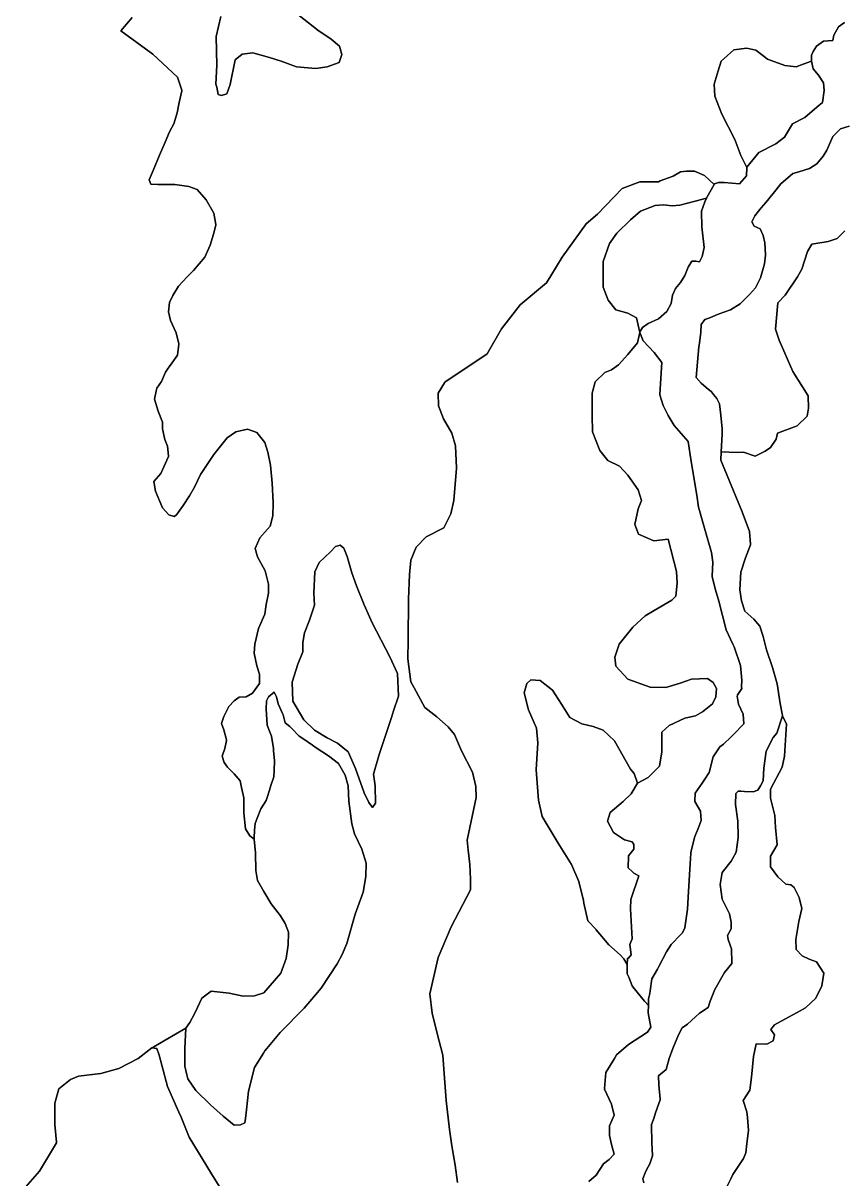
# Model space of a CAD drawing. Header units: inches. Extents: x 288635 to 1232953, y 676945 to 1655780.
# Drawn here: x 421295 to 440491, y 1381854 to 1408887 of the extents above; entities that cross this region are included whole.
import ezdxf

# ---------------------------------------------------------------- set-up
doc = ezdxf.new("R2010")
doc.units = ezdxf.units.IN
doc.header["$MEASUREMENT"] = 0

msp = doc.modelspace()

# ---------------------------------------------------------------- linework, layer by layer
at = {"color": 1}
for points in [[(423844.4995, 1409014.1957), (423576.518, 1408704.9862), (424331.3338, 1408159.8415), (424903.2985, 1407624.4363), (425007.635, 1407319.4527), (425005.7556, 1407311.4654), (425007.635, 1407305.9718), (424943.4279, 1407033.0917), (424893.9994, 1406785.9394), (424821.7664, 1406529.111), (424718.1894, 1406340.2353), (424618.7557, 1406105.9075), (424487.7867, 1405796.3444), (424336.9739, 1405443.1249), (424244.4635, 1405223.4126), (424285.38, 1405119.2614), (424444.1303, 1405111.3239), (424841.0061, 1405115.2926), (425170.413, 1405063.6988), (425364.8822, 1404992.2611), (425575.2263, 1404754.1357), (425753.8204, 1404440.6038), (425801.4455, 1404174.697), (425800.061, 1404168.9461), (425801.4455, 1404161.2161), (425749.8517, 1403946.9032), (425670.0631, 1403696.4305), (425547.6931, 1403408.6955), (425279.8019, 1403101.1168), (425134.2808, 1402948.981), (424929.2283, 1402730.6994), (424793.6291, 1402519.0323), (424720.8685, 1402350.3601), (424698.6475, 1402137.6732), (424740.7123, 1401930.5849), (424876.3115, 1401646.1572), (424939.1502, 1401388.188), (424937.9219, 1401379.7497), (424939.1502, 1401374.7071), (424902.0253, 1401119.6643), (424773.6111, 1400935.0689), (424710.3658, 1400848.8254), (424685.3264, 1400814.6807), (424621.1193, 1400726.3959), (424532.8345, 1400501.6711), (424420.4721, 1400349.1793), (424413.733, 1400318.1481), (424365.2537, 1400094.9198), (424456.1181, 1399809.3462), (424552.7045, 1399555.2388), (424556.9122, 1399399.554), (424611.4104, 1399150.3893), (424669.2746, 1398990.2338), (424693.3522, 1398765.509), (424692.1914, 1398762.8625), (424693.3522, 1398752.0281), (424519.3536, 1398355.3385), (424348.4435, 1398166.5212), (424392.3534, 1397937.0185), (424557.4537, 1397549.6677), (424701.8436, 1397388.7761), (424829.4724, 1397349.1143), (424885.035, 1397388.8019), (425039.8165, 1397603.1148), (425182.6918, 1397829.334), (425301.7546, 1398031.7406), (425440.6611, 1398325.4287), (425754.193, 1398793.7422), (426063.7561, 1399190.618), (426266.1627, 1399329.5245), (426540.007, 1399389.0559), (426762.2575, 1399309.6807), (426944.8203, 1399079.4927), (427020.2267, 1398849.3048), (427079.7581, 1398543.7104), (427123.4144, 1398126.9908), (427143.2582, 1397674.5524), (427143.0346, 1397666.1687), (427143.2582, 1397661.0715), (427135.3207, 1397363.4147), (427075.7893, 1397121.3205), (426829.7264, 1396847.4762), (426724.6861, 1396598.4917), (426774.1637, 1396400.5811), (426956.7266, 1396075.143), (427036.1018, 1395765.5799), (427036.1018, 1395752.099), (427036.1018, 1395567.142), (427036.1018, 1395553.6611), (426980.5392, 1395291.723), (426948.626, 1395060.1209), (426803.4885, 1394727.0294), (426710.8841, 1394363.2266), (426695.0828, 1394148.3288), (426757.1863, 1393854.1544), (426823.3322, 1393655.7165), (426826.6395, 1393453.9713), (426826.4232, 1393453.6851), (426826.6395, 1393440.4904), (426657.3059, 1393216.4761), (426515.092, 1393130.4863), (426346.4198, 1393120.5644), (426230.6644, 1393037.8819), (426104.9871, 1392902.2827), (425989.2316, 1392667.4645), (425935.2795, 1392502.4343), (425985.9243, 1392356.8302), (426052.0703, 1392122.012), (426050.5102, 1392114.0695), (426052.0703, 1392108.5311), (426015.69, 1391923.3224), (425951.6911, 1391740.9257), (425995.8462, 1391589.537), (426071.9141, 1391483.7035), (426227.3571, 1391328.2604), (426372.8782, 1391166.2028), (426402.6439, 1391007.4525), (426455.5607, 1390769.327), (426455.5607, 1390755.8461), (426455.5607, 1390415.4461), (426495.2483, 1390045.0287), (426594.4672, 1389879.6638), (426697.1205, 1389801.086), (426698.3811, 1389800.1211), (426726.3874, 1389479.1824), (426739.0799, 1389068.7903), (426776.1217, 1388830.6648), (426924.2886, 1388576.6643), (427098.914, 1388288.2679), (427313.2269, 1388007.809), (427426.998, 1387827.892), (427498.4356, 1387621.5166), (427498.254, 1387608.5604), (427498.4356, 1387608.0357), (427494.4669, 1387324.931), (427446.8418, 1387007.4303), (427323.8103, 1386666.1171), (426927.2542, 1386209.3321), (426708.6528, 1386138.2723), (426438.7772, 1386126.3661), (426113.3391, 1386201.7725), (425692.3367, 1386248.365), (425473.4099, 1386084.3964), (425372.3014, 1385863.6085), (425311.3523, 1385730.5155), (425192.2896, 1385512.2338), (425102.9925, 1385383.2492), (424619.0842, 1385096.1649), (424482.5812, 1385019.1632), (424352.8069, 1384945.9571), (424308.0214, 1384920.6935), (423986.9859, 1384671.891), (423529.5105, 1384439.1404), (423114.2955, 1384319.3147), (422590.4819, 1384254.545), (422405.8865, 1384182.312), (422129.4327, 1383959.9777), (422038.6883, 1383624.2234), (422038.6883, 1383129.5356), (422074.9861, 1382712.1114), (422073.9622, 1382710.405), (422074.9861, 1382698.6305), (421911.6461, 1382426.3973), (421675.7107, 1382036.1963), (421294.5842, 1381600.6232)], [(426111.5333, 1381307.7934), (425704.0742, 1381974.5448), (425180.1981, 1382826.5048), (424990.6309, 1383296.8424), (424940.1324, 1383414.1015), (424668.9339, 1384016.0297), (424536.642, 1384512.1245), (424473.8033, 1384746.9427), (424420.8865, 1384905.693), (424308.0214, 1384920.6935), (424352.8069, 1384945.9571), (424482.5812, 1385019.1632), (424619.0842, 1385096.1649), (425102.9925, 1385383.2492), (425076.5342, 1384903.691), (425076.5342, 1384486.9714), (425125.342, 1384289.5213), (425149.2947, 1384192.6218), (425337.8107, 1383924.7307), (425675.1551, 1383587.3862), (425972.812, 1383319.4951), (426227.474, 1383107.828), (426376.3024, 1383117.7499), (426482.1359, 1383167.3594), (426495.2625, 1383267.9961), (426521.8235, 1383471.6308), (426568.1257, 1383908.1942), (426707.0322, 1384460.513), (426919.8562, 1384797.3208), (426950.7321, 1384846.1839), (426995.6203, 1384900.19), (427307.4518, 1385275.3623), (427867.8939, 1385846.271), (428268.077, 1386315.9073), (428643.2453, 1386882.4889), (428759.2042, 1387104.7878), (428866.0338, 1387358.5081), (429061.8286, 1388048.9316), (429247.0373, 1388558.2556), (429309.876, 1388928.673), (429316.4905, 1389236.2517), (429220.5789, 1389566.9815), (429048.5994, 1389927.4771), (428982.4534, 1390155.6806), (428916.3075, 1390691.463), (428899.771, 1391048.6512), (428830.3177, 1391296.6985), (428668.2601, 1391571.2043), (428436.7492, 1391749.7984), (428151.4883, 1391939.1309), (428063.0245, 1391997.8458), (427836.307, 1392152.9683), (427748.8312, 1392212.8202), (427705.0107, 1392257.9686), (427618.33, 1392347.276), (427530.5495, 1392437.7164), (427421.4086, 1392523.7062), (427375.1065, 1392708.9149), (427362.5972, 1392736.7928), (427298.2182, 1392880.266), (427259.351, 1392966.8842), (427219.6634, 1393132.2491), (427163.023, 1393235.8655), (427032.327, 1393127.0346), (426989.3322, 1393037.7375), (426979.4103, 1392849.2215), (426988.506, 1392717.3345), (426996.5922, 1392600.084), (427005.8687, 1392465.5749), (427060.7286, 1392324.7677), (427105.0876, 1392210.913), (427148.0825, 1391923.178), (427154.1245, 1391865.4435), (427177.8482, 1391638.7504), (427165.714, 1391397.3418), (427158.8252, 1391260.2901), (427091.6976, 1391053.3134), (427055.9836, 1390943.1952), (427002.2497, 1390777.5158), (426979.4048, 1390707.0773), (426857.0402, 1390507.6543), (426771.7275, 1390291.2513), (426721.441, 1390163.6953), (426709.264, 1390011.5161), (426694.6716, 1389829.1498), (426697.1205, 1389801.086), (426594.4672, 1389879.6638), (426495.2483, 1390045.0287), (426455.5607, 1390415.4461), (426455.5607, 1390755.8461), (426455.5607, 1390769.327), (426402.6439, 1391007.4525), (426372.8782, 1391166.2028), (426227.3571, 1391328.2604), (426071.9141, 1391483.7035), (425995.8462, 1391589.537), (425951.6911, 1391740.9257), (426015.69, 1391923.3224), (426052.0703, 1392108.5311), (426050.5102, 1392114.0695), (426052.0703, 1392122.012), (425985.9243, 1392356.8302), (425935.2795, 1392502.4343), (425989.2316, 1392667.4645), (426104.9871, 1392902.2827), (426230.6644, 1393037.8819), (426346.4198, 1393120.5644), (426515.092, 1393130.4863), (426657.3059, 1393216.4761), (426826.6395, 1393440.4904), (426826.4232, 1393453.6851), (426826.6395, 1393453.9713), (426823.3322, 1393655.7165), (426757.1863, 1393854.1544), (426695.0828, 1394148.3288), (426710.8841, 1394363.2266), (426803.4885, 1394727.0294), (426948.626, 1395060.1209), (426980.5392, 1395291.723), (427036.1018, 1395553.6611), (427036.1018, 1395567.142), (427036.1018, 1395752.099), (427036.1018, 1395765.5799), (426956.7266, 1396075.143), (426774.1637, 1396400.5811), (426724.6861, 1396598.4917), (426829.7264, 1396847.4762), (427075.7893, 1397121.3205), (427135.3207, 1397363.4147), (427143.2582, 1397661.0715), (427143.0346, 1397666.1687), (427143.2582, 1397674.5524), (427123.4144, 1398126.9908), (427079.7581, 1398543.7104), (427020.2267, 1398849.3048), (426944.8203, 1399079.4927), (426762.2575, 1399309.6807), (426540.007, 1399389.0559), (426266.1627, 1399329.5245), (426063.7561, 1399190.618), (425754.193, 1398793.7422), (425440.6611, 1398325.4287), (425301.7546, 1398031.7406), (425182.6918, 1397829.334), (425039.8165, 1397603.1148), (424885.035, 1397388.8019), (424829.4724, 1397349.1143), (424701.8436, 1397388.7761), (424557.4537, 1397549.6677), (424392.3534, 1397937.0185), (424348.4435, 1398166.5212), (424519.3536, 1398355.3385), (424693.3522, 1398752.0281), (424692.1914, 1398762.8625), (424693.3522, 1398765.509), (424669.2746, 1398990.2338), (424611.4104, 1399150.3893), (424556.9122, 1399399.554), (424552.7045, 1399555.2388), (424456.1181, 1399809.3462), (424365.2537, 1400094.9198), (424413.733, 1400318.1481), (424420.4721, 1400349.1793), (424532.8345, 1400501.6711), (424621.1193, 1400726.3959), (424685.3264, 1400814.6807), (424710.3658, 1400848.8254), (424773.6111, 1400935.0689), (424902.0253, 1401119.6643), (424939.1502, 1401374.7071), (424937.9219, 1401379.7497), (424939.1502, 1401388.188), (424876.3115, 1401646.1572), (424740.7123, 1401930.5849), (424698.6475, 1402137.6732), (424720.8685, 1402350.3601), (424793.6291, 1402519.0323), (424929.2283, 1402730.6994), (425134.2808, 1402948.981), (425279.8019, 1403101.1168), (425547.6931, 1403408.6955), (425670.0631, 1403696.4305), (425749.8517, 1403946.9032), (425801.4455, 1404161.2161), (425800.061, 1404168.9461), (425801.4455, 1404174.697), (425753.8204, 1404440.6038), (425575.2263, 1404754.1357), (425364.8822, 1404992.2611), (425170.413, 1405063.6988), (424841.0061, 1405115.2926), (424444.1303, 1405111.3239), (424285.38, 1405119.2614), (424244.4635, 1405223.4126), (424336.9739, 1405443.1249), (424487.7867, 1405796.3444), (424618.7557, 1406105.9075), (424718.1894, 1406340.2353), (424821.7664, 1406529.111), (424893.9994, 1406785.9394), (424943.4279, 1407033.0917), (425007.635, 1407305.9718), (425005.7556, 1407311.4654), (425007.635, 1407319.4527), (424903.2985, 1407624.4363), (424331.3338, 1408159.8415), (423576.518, 1408704.9862), (423844.4995, 1409014.1957)], [(425918.0609, 1409042.171), (425809.9032, 1408573.2763), (425828.1024, 1407904.4604), (425805.5438, 1407457.3192), (425825.1192, 1407389.458), (425854.5607, 1407216.5424), (425933.9359, 1407190.084), (426055.6445, 1407232.4174), (426140.3113, 1407454.6678), (426256.7282, 1408031.4606), (426420.7702, 1408158.4609), (426664.1874, 1408195.5026), (427055.7715, 1408079.0857), (427330.9387, 1407999.7106), (427690.7728, 1407862.127), (428140.5653, 1407825.0852), (428405.1492, 1407862.127), (428685.6081, 1407962.6688), (428749.1082, 1408153.1692), (428690.8998, 1408348.9613), (428500.3994, 1408507.7116), (428188.1904, 1408724.6704), (427754.2729, 1409063.3377)], [(427754.2729, 1409063.3377), (428188.1904, 1408724.6704), (428500.3994, 1408507.7116), (428690.8998, 1408348.9613), (428690.8998, 1408348.9613), (428749.1082, 1408153.1692), (428685.6081, 1407962.6688), (428405.1492, 1407862.127), (428140.5653, 1407825.0852), (427690.7728, 1407862.127), (427330.9387, 1407999.7106), (427055.7715, 1408079.0857), (426664.1874, 1408195.5026), (426420.7702, 1408158.4609), (426256.7282, 1408031.4606), (426140.3113, 1407454.6678), (426055.6445, 1407232.4174), (425933.9359, 1407190.084), (425854.5607, 1407216.5424), (425825.1192, 1407389.458), (425805.5438, 1407457.3192), (425828.1024, 1407904.4604), (425809.9032, 1408573.2763), (425918.0609, 1409042.171)], [(440506.2024, 1408901.4039), (440368.386, 1408799.5395), (440254.5376, 1408607.7949), (440236.5615, 1408481.9624), (440014.8568, 1408463.9864), (439853.0722, 1408344.146), (439769.1839, 1408224.3056), (439733.2318, 1408140.4173), (439733.2318, 1408126.9364), (439733.2318, 1408008.5928), (439733.2318, 1407995.1119), (439535.4951, 1407929.1997), (439373.7106, 1407863.2875), (439110.0617, 1407893.2476), (438702.6043, 1408043.0481), (438592.4603, 1408128.7157), (438432.9634, 1408252.7688), (438223.2427, 1408300.705), (437917.6497, 1408264.7529), (437624.0407, 1407995.1119), (437552.1364, 1407773.4072), (437454.5099, 1407460.1137), (437470.5617, 1407179.2077), (437639.1053, 1406753.8358), (437940.1229, 1406164.7015), (438080.4542, 1405794.174), (438220.6383, 1405508.6556), (438211.0765, 1405312.6378), (438053.5962, 1405124.6774), (437692.9154, 1405160.2375), (437560.8352, 1405160.2375), (437464.315, 1405124.6774), (437459.2844, 1405115.7897), (437230.6345, 1405324.557), (436996.954, 1405421.0772), (436814.0737, 1405426.1572), (436666.7534, 1405405.8371), (436499.113, 1405304.2369), (436191.9633, 1405197.2296), (436157.5588, 1405177.1603), (435721.8715, 1405177.1603), (435307.1893, 1405021.5344), (434726.1895, 1404420.3152), (434465.1097, 1404189.7268), (433903.2279, 1403409.3931), (433633.9873, 1402977.5923), (433532.3429, 1402811.9094), (432921.5305, 1402297.5411), (432480.825, 1401738.0698), (432148.9956, 1401148.6918), (431160.6511, 1400489.7954), (431152.7136, 1400476.7182), (431002.5421, 1400229.3068), (431012.7021, 1399934.6662), (431129.5423, 1399629.8656), (431324.3519, 1399299.3687), (431408.0134, 1399001.9054), (431429.2629, 1398476.7033), (431369.827, 1397719.4261), (431297.92, 1397411.2531), (431133.5251, 1397083.4061), (430723.1415, 1396871.4201), (430484.381, 1396632.6596), (430362.4608, 1396327.859), (430331.9807, 1395992.5783), (430306.5807, 1395413.4571), (430301.5007, 1394453.3352), (430296.4206, 1394016.4543), (430362.4608, 1393483.0533), (430440.8443, 1393340.9163), (430692.6614, 1392878.5321), (430966.982, 1392665.1716), (431236.2225, 1392426.4112), (431383.5428, 1392248.6108), (431546.1031, 1391867.61), (431805.1837, 1391364.689), (431880.3473, 1391034.9622), (431887.2834, 1390773.7691), (431683.2634, 1389774.6459), (431703.5835, 1389540.9654), (431740.2223, 1389208.1697), (431759.4636, 1388865.324), (431759.4636, 1388611.3235), (431302.2627, 1387752.8018), (431002.5421, 1387031.4404), (430807.4485, 1386179.8285), (430858.6211, 1385733.8961), (430975.5869, 1385251.4118), (431112.8029, 1384745.8722), (431142.1452, 1384320.4097), (431186.0471, 1383683.832), (431270.8164, 1383010.883), (431319.1742, 1382626.99), (431399.5882, 1382173.7472), (431458.0712, 1381771.6771)], [(434525.1604, 1381796.7709), (434698.0118, 1381944.9292), (434870.8632, 1382204.2064), (435000.5017, 1382309.1519), (435115.0718, 1382429.752), (435056.0611, 1382659.8936), (435006.675, 1382869.7846), (435007.0274, 1382881.7676), (435006.675, 1382883.2655), (435012.8483, 1383093.1565), (435115.8027, 1383347.5144), (435056.0611, 1383604.4031), (434895.9287, 1383955.2828), (434896.8668, 1383966.7081), (434895.9287, 1383968.7637), (434926.4226, 1384340.156), (435125.5799, 1384671.6483), (435175.0701, 1384757.6049), (435457.1262, 1384999.0445), (435896.1237, 1385286.9118), (435973.3274, 1385406.2267), (435910.5171, 1385741.2152), (435911.0195, 1385752.0167), (435910.5171, 1385754.6961), (435917.6114, 1385907.2243), (435918.2049, 1385919.985), (435924.9104, 1386064.1533), (435953.8479, 1386194.0348), (435961.8773, 1386249.8296), (436002.5027, 1386532.1269), (436135.0508, 1386759.3523), (436163.9882, 1386818.9633), (436341.7009, 1387162.0034), (436453.7976, 1387340.0394), (436675.1481, 1387566.9945), (436714.4934, 1387607.336), (436774.1188, 1387726.5867), (436831.6922, 1388165.5842), (436856.7829, 1388576.4439), (436897.4287, 1389226.713), (436914.6162, 1389475.9326), (436918.0524, 1389525.7569), (437004.4126, 1389864.0009), (437079.2995, 1390049.4351), (437154.5172, 1390235.6885), (437133.9529, 1390455.0412), (437004.4126, 1390678.1384), (437004.8989, 1390690.7818), (437004.4126, 1390691.6193), (437011.6093, 1390878.733), (437173.3475, 1391107.6605), (437173.3494, 1391107.6631), (437241.9031, 1391202.5836), (437342.6566, 1391360.9106), (437436.2135, 1391727.9413), (437586.8852, 1391958.8465), (437672.988, 1392023.4236), (437852.0783, 1392196.5443), (437913.5344, 1392255.9518), (438148.1239, 1392497.4088), (438135.6675, 1392722.314), (438025.9179, 1392956.8749), (437997.8817, 1393147.5205), (437999.4937, 1393150.0398), (437997.8817, 1393161.0014), (438102.3298, 1393324.2363), (438100.3707, 1393359.6085), (438100.64, 1393368.4428), (438100.3707, 1393373.0894), (438105.1644, 1393516.8988), (438069.5214, 1393859.0714), (437925.5878, 1394298.0689), (437897.4106, 1394357.6746), (437738.4741, 1394693.8864), (437565.1918, 1395364.1744), (437486.5902, 1395629.4549), (437408.7209, 1395936.9847), (437409.2965, 1395948.1925), (437408.7209, 1395950.4656), (437425.3845, 1396274.9472), (437394.852, 1396504.6071), (437247.584, 1397022.4172), (437154.4586, 1397349.8559), (437130.0371, 1397435.7246), (437093.7833, 1397563.1969), (437054.8398, 1397845.7092), (436919.2759, 1398632.9874), (436846.6454, 1399101.2338), (436525.1983, 1399478.8326), (436377.878, 1399712.5131), (436266.1178, 1399941.1136), (436184.8376, 1400195.1141), (436185.5265, 1400206.4423), (436184.8376, 1400208.595), (436229.7986, 1400947.9533), (436052.7574, 1401180.636), (435798.7568, 1401454.9566), (435717.4767, 1401653.077), (435720.7614, 1401658.5515), (435717.4767, 1401666.5579), (435778.4368, 1401768.1581), (435910.5171, 1401864.6783), (436154.3576, 1401966.2785), (436352.478, 1402144.0788), (436448.9981, 1402332.0392), (436479.4782, 1402519.9996), (436555.6784, 1402682.5599), (436672.5186, 1402819.7202), (436769.0388, 1402982.2805), (436850.319, 1403180.4009), (436936.6791, 1403317.5612), (437028.1193, 1403317.5612), (437114.4795, 1403302.3211), (437175.4396, 1403429.3214), (437220.16, 1403638.0165), (437165.2796, 1404121.9619), (437160.1996, 1404477.5626), (437160.3846, 1404478.0957), (437160.1996, 1404491.0435), (437235.6568, 1404708.5381), (437279.1405, 1404795.6663), (437286.9844, 1404811.3832), (437459.2844, 1405115.7897), (437464.315, 1405124.6774), (437560.8352, 1405160.2375), (437692.9154, 1405160.2375), (438053.5962, 1405124.6774), (438211.0765, 1405312.6378), (438220.6383, 1405508.6556), (438221.2365, 1405520.9182), (438498.4306, 1405860.5314), (438897.7939, 1406060.052), (439101.4597, 1406222.3489), (439285.9157, 1406534.5051), (439578.714, 1406681.0912), (439856.0956, 1406918.1564), (439988.2673, 1407031.1173), (440030.1655, 1407310.4393), (440016.6451, 1407492.9653), (439896.0393, 1407670.3268), (439775.4334, 1407819.3105), (439733.2318, 1407995.1119), (439733.2318, 1408008.5928), (439733.2318, 1408126.9364), (439733.2318, 1408140.4173), (439769.1839, 1408224.3056), (439853.0722, 1408344.146), (440014.8568, 1408463.9864), (440236.5615, 1408481.9624), (440254.5376, 1408607.7949), (440368.386, 1408799.5395), (440506.2024, 1408901.4039)], [(440613.7383, 1406479.1088), (440414.3695, 1406412.6525), (440230.6374, 1406232.8297), (440089.9065, 1405912.276), (440007.8135, 1405771.545), (439859.2642, 1405591.7222), (439687.2598, 1405490.0832), (439440.9807, 1405407.9902), (439296.3406, 1405372.8075), (439018.7879, 1405130.4376), (438838.9651, 1404899.7952), (438666.9607, 1404688.6989), (438559.7875, 1404566.9112), (438496.3878, 1404488.2935), (438408.954, 1404379.8727), (438341.9126, 1404242.0654), (438393.3172, 1404139.2561), (438530.139, 1404076.7091), (438604.4136, 1403916.4322), (438643.5055, 1403744.4278), (438659.5853, 1403471.7587), (438659.0482, 1403467.3853), (438659.5853, 1403458.2778), (438635.1736, 1403259.4969), (438541.8665, 1402929.5625), (438424.5908, 1402698.9202), (438279.9507, 1402542.5525), (438068.8543, 1402323.6378), (437842.1212, 1402182.9069), (437576.2961, 1402089.0862), (437330.017, 1401987.4473), (437236.1964, 1401952.2645), (437155.6864, 1401834.362), (437143.7859, 1401655.8541), (437111.713, 1401399.2713), (437095.9396, 1401311.3909), (437032.9184, 1400597.5282), (437150.1942, 1400464.6157), (437271.8349, 1400364.2138), (437396.4733, 1400261.3377), (437443.544, 1400202.1197), (437517.6582, 1400108.8793), (437584.1145, 1399979.8759), (437615.388, 1399717.9601), (437640.9151, 1399400.1805), (437647.4549, 1399285.733), (437647.0527, 1399279.2901), (437647.4549, 1399272.2521), (437621.7864, 1398861.0288), (437609.4931, 1398664.0847), (438112.5289, 1397456.7987), (438286.7309, 1396993.2477), (438307.051, 1396698.6072), (438306.259, 1396696.6109), (438307.051, 1396685.1263), (438186.6434, 1396381.6456), (438078.4505, 1396045.045), (438058.6252, 1395633.6694), (438098.7706, 1395372.7245), (438174.9707, 1395133.964), (438388.3311, 1394946.0036), (438525.4914, 1394778.3633), (438606.7716, 1394539.6028), (438682.9717, 1394229.7222), (438820.132, 1393813.1614), (438931.8922, 1393432.1606), (439003.0124, 1392969.8797), (439058.8925, 1392695.5591), (439057.1591, 1392690.5876), (439058.8925, 1392682.0782), (438919.3676, 1392281.9094), (438835.629, 1392178.3252), (438676.4101, 1391854.8833), (438620.5299, 1391463.7225), (438605.3583, 1391163.9628), (438537.7028, 1391047.6787), (438478.2897, 1390945.5614), (438366.5294, 1390904.9214), (438163.329, 1390915.0814), (438078.6361, 1390920.9223), (438016.0087, 1390925.2414), (437965.2086, 1390864.2813), (437955.456, 1390610.7128), (438010.9287, 1390217.3609), (438016.0087, 1389851.6001), (438015.8393, 1389850.3186), (438016.0087, 1389838.1192), (437970.9622, 1389497.4102), (437889.4797, 1389339.8775), (437855.5799, 1389282.2478), (437645.168, 1389020.2376), (437600.4185, 1388741.7964), (437645.168, 1388398.7172), (437812.8083, 1388053.2765), (437853.4484, 1387860.2361), (437853.4484, 1387846.7552), (437853.4484, 1387712.9158), (437853.4484, 1387699.4349), (437769.01, 1387550.426), (437787.4083, 1387453.8353), (437833.1284, 1387321.7551), (437863.6084, 1387235.3949), (437873.7684, 1386905.1942), (437873.3688, 1386904.7006), (437873.7684, 1386891.7133), (437701.0481, 1386678.3529), (437472.4476, 1386282.1121), (437365.7674, 1386007.7916), (437314.9673, 1385860.4713), (437111.713, 1385731.6812), (436831.0755, 1385475.0984), (436705.3661, 1385388.0303), (436624.0859, 1385220.39), (436486.9257, 1384900.3494), (436405.6455, 1384666.6689), (436335.1842, 1384410.6393), (436152.2358, 1384260.7521), (436161.805, 1384050.2285), (436197.3651, 1383720.0279), (436196.2501, 1383716.9005), (436197.3651, 1383706.547), (436086.4716, 1383395.5042), (436050.0448, 1383269.6661), (435989.2932, 1383122.8498), (435989.0847, 1383122.3458), (435995.8493, 1382701.4156), (436013.8021, 1382402.2006), (436014.4847, 1382390.8243), (435953.5246, 1382202.864), (435877.4805, 1382064.6019), (435841.7644, 1381999.6635), (435792.6184, 1381857.1402), (435811.2843, 1381759.1439)], [(440510.7581, 1404029.849), (440330.8411, 1403849.932), (440122.1373, 1403777.9652), (439740.7132, 1403720.3917), (439639.9597, 1403547.6714), (439510.4194, 1403130.2639), (439409.6659, 1402950.3468), (439114.602, 1402525.7427), (438949.0783, 1402345.8256), (438891.5049, 1401726.9111), (438977.865, 1401467.8305), (439294.519, 1400740.9658), (439654.353, 1400172.428), (439661.5497, 1399884.5607), (439632.763, 1399690.2503), (439395.2725, 1399467.1532), (438941.8816, 1399294.4329), (438905.8982, 1399157.6959), (438776.358, 1398963.3855), (438646.8177, 1398877.0254), (438414.6053, 1398757.3506), (438143.05, 1398855.4353), (437991.9197, 1398841.042), (437621.7864, 1398861.0288), (437647.4549, 1399272.2521), (437647.0527, 1399279.2901), (437647.4549, 1399285.733), (437640.9151, 1399400.1805), (437615.388, 1399717.9601), (437584.1145, 1399979.8759), (437517.6582, 1400108.8793), (437443.544, 1400202.1197), (437396.4733, 1400261.3377), (437271.8349, 1400364.2138), (437150.1942, 1400464.6157), (437032.9184, 1400597.5282), (437095.9396, 1401311.3909), (437111.713, 1401399.2713), (437143.7859, 1401655.8541), (437155.6864, 1401834.362), (437236.1964, 1401952.2645), (437330.017, 1401987.4473), (437576.2961, 1402089.0862), (437842.1212, 1402182.9069), (438068.8543, 1402323.6378), (438279.9507, 1402542.5525), (438424.5908, 1402698.9202), (438541.8665, 1402929.5625), (438635.1736, 1403259.4969), (438659.5853, 1403458.2778), (438659.0482, 1403467.3853), (438659.5853, 1403471.7587), (438643.5055, 1403744.4278), (438604.4136, 1403916.4322), (438530.139, 1404076.7091), (438393.3172, 1404139.2561), (438341.9126, 1404242.0654), (438408.954, 1404379.8727), (438496.3878, 1404488.2935), (438559.7875, 1404566.9112), (438666.9607, 1404688.6989), (438838.9651, 1404899.7952), (439018.7879, 1405130.4376), (439296.3406, 1405372.8075), (439440.9807, 1405407.9902), (439687.2598, 1405490.0832), (439859.2642, 1405591.7222), (440007.8135, 1405771.545), (440089.9065, 1405912.276), (440230.6374, 1406232.8297), (440414.3695, 1406412.6525), (440613.7383, 1406479.1088)], [(431458.0712, 1381771.6771), (431399.5882, 1382173.7472), (431319.1742, 1382626.99), (431270.8164, 1383010.883), (431186.0471, 1383683.832), (431142.1452, 1384320.4097), (431112.8029, 1384745.8722), (430975.5869, 1385251.4118), (430858.6211, 1385733.8961), (430807.4485, 1386179.8285), (431002.5421, 1387031.4404), (431302.2627, 1387752.8018), (431759.4636, 1388611.3235), (431759.4636, 1388865.324), (431740.2223, 1389208.1697), (431703.5835, 1389540.9654), (431683.2634, 1389774.6459), (431887.2834, 1390773.7691), (431880.3473, 1391034.9622), (431805.1837, 1391364.689), (431546.1031, 1391867.61), (431383.5428, 1392248.6108), (431236.2225, 1392426.4112), (430966.982, 1392665.1716), (430692.6614, 1392878.5321), (430440.8443, 1393340.9163), (430362.4608, 1393483.0533), (430296.4206, 1394016.4543), (430301.5007, 1394453.3352), (430306.5807, 1395413.4571), (430331.9807, 1395992.5783), (430362.4608, 1396327.859), (430484.381, 1396632.6596), (430723.1415, 1396871.4201), (431133.5251, 1397083.4061), (431297.92, 1397411.2531), (431369.827, 1397719.4261), (431429.2629, 1398476.7033), (431408.0134, 1399001.9054), (431324.3519, 1399299.3687), (431129.5423, 1399629.8656), (431012.7021, 1399934.6662), (431002.5421, 1400229.3068), (431152.7136, 1400476.7182), (431160.6511, 1400489.7954), (432148.9956, 1401148.6918), (432480.825, 1401738.0698), (432921.5305, 1402297.5411), (433532.3429, 1402811.9094), (433633.9873, 1402977.5923), (433903.2279, 1403409.3931), (434465.1097, 1404189.7268), (434726.1895, 1404420.3152), (435307.1893, 1405021.5344), (435721.8715, 1405177.1603), (436157.5588, 1405177.1603), (436191.9633, 1405197.2296), (436499.113, 1405304.2369), (436666.7534, 1405405.8371), (436814.0737, 1405426.1572), (436996.954, 1405421.0772), (437230.6345, 1405324.557), (437459.2844, 1405115.7897), (437286.9844, 1404811.3832), (437279.1405, 1404795.6663), (437016.6174, 1404720.8322), (437016.6174, 1404720.8322), (436657.755, 1404625.5094), (436472.7166, 1404614.2949), (436270.8565, 1404636.7238), (436074.6037, 1404619.9021), (435732.563, 1404485.3287), (435502.6668, 1404283.4687), (435177.4477, 1403975.0713), (435009.231, 1403733.9606), (434863.4432, 1403313.4188), (434857.8359, 1402707.8385), (434975.5877, 1402405.0484), (435160.6261, 1402180.7594), (435440.9873, 1402102.2583), (435642.8474, 1401995.721), (435717.4767, 1401653.077), (435665.2763, 1401412.5696), (435440.9873, 1401137.8156), (435216.6983, 1400891.0977), (435059.696, 1400778.9533), (434902.6937, 1400717.2738), (434672.7975, 1400492.9848), (434605.5108, 1400229.4452), (434605.5108, 1399713.5806), (434611.1181, 1399326.6821), (434784.942, 1398889.3185), (434969.9804, 1398653.8151), (435244.7344, 1398524.8489), (435435.3801, 1398317.3816), (435676.4907, 1397969.7337), (435760.5991, 1397717.4086), (435676.4907, 1397526.763), (435603.5968, 1397156.6861), (435687.7052, 1396932.3971), (436046.5676, 1396775.3949), (436383.001, 1396814.6454), (436579.2539, 1396063.2773), (436590.4684, 1395788.5233), (436562.4322, 1395485.7332), (436467.1094, 1395390.4104), (436057.782, 1395149.2997), (435844.7075, 1395020.3335), (435558.739, 1394762.4012), (435233.52, 1394364.2883), (435132.5899, 1394055.8909), (435155.0188, 1393848.4236), (435435.3801, 1393540.0262), (435956.852, 1393354.9878), (436326.9288, 1393349.3806), (436663.3623, 1393450.3106), (436926.9018, 1393545.6335), (437302.5859, 1393556.8479), (437431.552, 1393467.1323), (437510.0532, 1393326.9517), (437498.8387, 1393130.6988), (437420.3376, 1392968.0893), (437182.8124, 1392779.9683), (437018.7052, 1392688.447), (436769.3884, 1392628.4847), (436406.459, 1392454.9098), (436229.7281, 1392303.4262), (436236.0399, 1391842.6635), (436181.7446, 1391509.9196), (435910.9813, 1391243.0409), (435661.1519, 1391107.1008), (435588.6483, 1391334.6148), (435500.5362, 1391438.2762), (435123.967, 1392098.8155), (434864.6899, 1392351.9194), (434630.1059, 1392438.3451), (434364.6555, 1392500.0777), (434080.6853, 1392642.0628), (433883.1408, 1392956.8993), (433679.4231, 1393284.0824), (433389.2796, 1393512.4932), (433167.0421, 1393524.8397), (433074.4431, 1393444.5873), (433012.7105, 1393222.3497), (433111.4827, 1392827.2608), (433302.8539, 1392395.1322), (433333.7202, 1392049.4294), (433290.5074, 1391419.7564), (433346.0668, 1390716.0042), (433432.4925, 1390333.2618), (433809.0616, 1389703.5888), (434117.7249, 1389209.7276), (434293.2494, 1388811.9212), (434399.849, 1388361.8341), (434408.5126, 1388299.4562), (434500.0704, 1387892.3864), (434695.9589, 1387686.7034), (434700.6311, 1387681.0968), (434992.0689, 1387331.3715), (435256.4104, 1387095.5862), (435347.4008, 1386999.7283), (435424.9714, 1386872.1077), (435426.2645, 1386651.4782), (435459.9974, 1386571.1678), (435538.5841, 1386367.1623), (435553.0689, 1386349.5855), (435829.3, 1386014.3874), (435917.6114, 1385907.2243), (435910.5171, 1385754.6961), (435911.0195, 1385752.0167), (435910.5171, 1385741.2152), (435973.3274, 1385406.2267), (435896.1237, 1385286.9118), (435457.1262, 1384999.0445), (435175.0701, 1384757.6049), (435125.5799, 1384671.6483), (434926.4226, 1384340.156), (434895.9287, 1383968.7637), (434896.8668, 1383966.7081), (434895.9287, 1383955.2828), (435056.0611, 1383604.4031), (435115.8027, 1383347.5144), (435012.8483, 1383093.1565), (435006.675, 1382883.2655), (435007.0274, 1382881.7676), (435006.675, 1382869.7846), (435056.0611, 1382659.8936), (435115.0718, 1382429.752), (435000.5017, 1382309.1519), (434870.8632, 1382204.2064), (434698.0118, 1381944.9292), (434525.1604, 1381796.7709)], [(437763.2782, 1381681.3162), (437843.7349, 1381858.321), (437897.5043, 1381958.8446), (438140.585, 1382329.2395), (438195.0791, 1382465.7545), (438222.3353, 1382683.8041), (438259.8492, 1382983.9155), (438234.9967, 1383287.1162), (438223.8658, 1383422.9131), (438137.5056, 1383689.1903), (438288.6359, 1383926.6807), (438331.816, 1384236.138), (438374.9961, 1384718.3157), (438439.7662, 1385013.3796), (438691.6501, 1385006.1829), (438835.5837, 1385085.3464), (438871.5671, 1385222.0833), (438785.2069, 1385344.4269), (438871.5671, 1385459.5738), (439192.9919, 1385635.2351), (439399.0639, 1385747.8551), (439591.6851, 1385852.1916), (439832.4617, 1386084.9423), (439972.6593, 1386366.3556), (440023.0361, 1386668.6162), (439850.3157, 1386927.6967), (439677.5954, 1386992.4669), (439512.0717, 1387071.6304), (439375.3348, 1387222.7607), (439368.1381, 1387453.0545), (439440.1049, 1387877.6586), (439510.2048, 1388177.737), (439447.3016, 1388438.9998), (439324.958, 1388669.2936), (439252.9912, 1388734.0637), (439130.6476, 1388748.457), (438943.5339, 1388921.1774), (438778.0103, 1389151.4712), (438778.0103, 1389403.355), (438927.7137, 1389668.0363), (438893.1572, 1390072.6464), (438878.7638, 1390353.3169), (438778.0103, 1390756.3311), (438778.0103, 1390972.2315), (439044.2875, 1391483.1958), (439101.8609, 1391742.2764), (439146.6623, 1392491.4778), (439058.8925, 1392682.0782), (439057.1591, 1392690.5876), (439058.8925, 1392695.5591), (439003.0124, 1392969.8797), (438931.8922, 1393432.1606), (438820.132, 1393813.1614), (438682.9717, 1394229.7222), (438606.7716, 1394539.6028), (438525.4914, 1394778.3633), (438388.3311, 1394946.0036), (438174.9707, 1395133.964), (438098.7706, 1395372.7245), (438058.6252, 1395633.6694), (438078.4505, 1396045.045), (438186.6434, 1396381.6456), (438307.051, 1396685.1263), (438306.259, 1396696.6109), (438307.051, 1396698.6072), (438286.7309, 1396993.2477), (438112.5289, 1397456.7987), (437609.4931, 1398664.0847), (437621.7864, 1398861.0288), (437991.9197, 1398841.042), (438143.05, 1398855.4353), (438414.6053, 1398757.3506), (438646.8177, 1398877.0254), (438776.358, 1398963.3855), (438905.8982, 1399157.6959), (438941.8816, 1399294.4329), (439395.2725, 1399467.1532), (439632.763, 1399690.2503), (439661.5497, 1399884.5607), (439654.353, 1400172.428), (439294.519, 1400740.9658), (438977.865, 1401467.8305), (438891.5049, 1401726.9111), (438949.0783, 1402345.8256), (439114.602, 1402525.7427), (439409.6659, 1402950.3468), (439510.4194, 1403130.2639), (439639.9597, 1403547.6714), (439740.7132, 1403720.3917), (440122.1373, 1403777.9652), (440330.8411, 1403849.932), (440510.7581, 1404029.849)], [(435811.2843, 1381759.1439), (435792.6184, 1381857.1402), (435841.7644, 1381999.6635), (435877.4805, 1382064.6019), (435953.5246, 1382202.864), (436014.4847, 1382390.8243), (436013.8021, 1382402.2006), (435995.8493, 1382701.4156), (435989.0847, 1383122.3458), (435989.2932, 1383122.8498), (436050.0448, 1383269.6661), (436086.4716, 1383395.5042), (436197.3651, 1383706.547), (436196.2501, 1383716.9005), (436197.3651, 1383720.0279), (436161.805, 1384050.2285), (436152.2358, 1384260.7521), (436335.1842, 1384410.6393), (436405.6455, 1384666.6689), (436486.9257, 1384900.3494), (436624.0859, 1385220.39), (436705.3661, 1385388.0303), (436831.0755, 1385475.0984), (437111.713, 1385731.6812), (437314.9673, 1385860.4713), (437365.7674, 1386007.7916), (437472.4476, 1386282.1121), (437701.0481, 1386678.3529), (437873.7684, 1386891.7133), (437873.3688, 1386904.7006), (437873.7684, 1386905.1942), (437863.6084, 1387235.3949), (437833.1284, 1387321.7551), (437787.4083, 1387453.8353), (437769.01, 1387550.426), (437853.4484, 1387699.4349), (437853.4484, 1387712.9158), (437853.4484, 1387846.7552), (437853.4484, 1387860.2361), (437812.8083, 1388053.2765), (437645.168, 1388398.7172), (437600.4185, 1388741.7964), (437645.168, 1389020.2376), (437855.5799, 1389282.2478), (437889.4797, 1389339.8775), (437970.9622, 1389497.4102), (438016.0087, 1389838.1192), (438015.8393, 1389850.3186), (438016.0087, 1389851.6001), (438010.9287, 1390217.3609), (437955.456, 1390610.7128), (437965.2086, 1390864.2813), (438016.0087, 1390925.2414), (438078.6361, 1390920.9223), (438163.329, 1390915.0814), (438366.5294, 1390904.9214), (438478.2897, 1390945.5614), (438537.7028, 1391047.6787), (438605.3583, 1391163.9628), (438620.5299, 1391463.7225), (438676.4101, 1391854.8833), (438835.629, 1392178.3252), (438919.3676, 1392281.9094), (439058.8925, 1392682.0782), (439146.6623, 1392491.4778), (439101.8609, 1391742.2764), (439044.2875, 1391483.1958), (438778.0103, 1390972.2315), (438778.0103, 1390972.2315), (438778.0103, 1390756.3311), (438878.7638, 1390353.3169), (438893.1572, 1390072.6464), (438927.7137, 1389668.0363), (438778.0103, 1389403.355), (438778.0103, 1389151.4712), (438943.5339, 1388921.1774), (439130.6476, 1388748.457), (439252.9912, 1388734.0637), (439324.958, 1388669.2936), (439447.3016, 1388438.9998), (439510.2048, 1388177.737), (439440.1049, 1387877.6586), (439368.1381, 1387453.0545), (439375.3348, 1387222.7607), (439512.0717, 1387071.6304), (439677.5954, 1386992.4669), (439850.3157, 1386927.6967), (440023.0361, 1386668.6162), (439972.6593, 1386366.3556), (439832.4617, 1386084.9423), (439591.6851, 1385852.1916), (439399.0639, 1385747.8551), (439192.9919, 1385635.2351), (438871.5671, 1385459.5738), (438785.2069, 1385344.4269), (438871.5671, 1385222.0833), (438835.5837, 1385085.3464), (438691.6501, 1385006.1829), (438439.7662, 1385013.3796), (438374.9961, 1384718.3157), (438331.816, 1384236.138), (438288.6359, 1383926.6807), (438137.5056, 1383689.1903), (438223.8658, 1383422.9131), (438234.9967, 1383287.1162), (438259.8492, 1382983.9155), (438222.3353, 1382683.8041), (438195.0791, 1382465.7545), (438140.585, 1382329.2395), (437897.5043, 1381958.8446), (437843.7349, 1381858.321), (437763.2782, 1381681.3162)], [(421294.5842, 1381600.6232), (421675.7107, 1382036.1963), (421911.6461, 1382426.3973), (422074.9861, 1382698.6305), (422073.9622, 1382710.405), (422074.9861, 1382712.1114), (422038.6883, 1383129.5356), (422038.6883, 1383624.2234), (422129.4327, 1383959.9777), (422405.8865, 1384182.312), (422590.4819, 1384254.545), (423114.2955, 1384319.3147), (423529.5105, 1384439.1404), (423986.9859, 1384671.891), (424308.0214, 1384920.6935), (424420.8865, 1384905.693), (424473.8033, 1384746.9427), (424536.642, 1384512.1245), (424668.9339, 1384016.0297), (424940.1324, 1383414.1015), (424990.6309, 1383296.8424), (425180.1981, 1382826.5048), (425704.0742, 1381974.5448), (426111.5333, 1381307.7934)]]:
    msp.add_lwpolyline(points, dxfattribs=at)
for points in [[(439110.0617, 1407893.2476), (439373.7106, 1407863.2875), (439535.4951, 1407929.1997), (439733.2318, 1407995.1119), (439775.4334, 1407819.3105), (439896.0393, 1407670.3268), (440016.6451, 1407492.9653), (440030.1655, 1407310.4393), (439988.2673, 1407031.1173), (439856.0956, 1406918.1564), (439578.714, 1406681.0912), (439285.9157, 1406534.5051), (439101.4597, 1406222.3489), (438897.7939, 1406060.052), (438498.4306, 1405860.5314), (438221.2365, 1405520.9182), (438220.6383, 1405508.6556), (438080.4542, 1405794.174), (437940.1229, 1406164.7015), (437639.1053, 1406753.8358), (437470.5617, 1407179.2077), (437454.5099, 1407460.1137), (437552.1364, 1407773.4072), (437624.0407, 1407995.1119), (437917.6497, 1408264.7529), (438223.2427, 1408300.705), (438432.9634, 1408252.7688), (438592.4603, 1408128.7157), (438702.6043, 1408043.0481), (439110.0617, 1407893.2476)], [(435717.4767, 1401653.077), (435642.8474, 1401995.721), (435440.9873, 1402102.2583), (435160.6261, 1402180.7594), (434975.5877, 1402405.0484), (434857.8359, 1402707.8385), (434863.4432, 1403313.4188), (435009.231, 1403733.9606), (435177.4477, 1403975.0713), (435502.6668, 1404283.4687), (435732.563, 1404485.3287), (436074.6037, 1404619.9021), (436270.8565, 1404636.7238), (436472.7166, 1404614.2949), (436657.755, 1404625.5094), (437016.6174, 1404720.8322), (437279.1405, 1404795.6663), (437235.6568, 1404708.5381), (437160.1996, 1404491.0435), (437160.3846, 1404478.0957), (437160.1996, 1404477.5626), (437165.2796, 1404121.9619), (437220.16, 1403638.0165), (437175.4396, 1403429.3214), (437114.4795, 1403302.3211), (437028.1193, 1403317.5612), (436936.6791, 1403317.5612), (436850.319, 1403180.4009), (436769.0388, 1402982.2805), (436672.5186, 1402819.7202), (436555.6784, 1402682.5599), (436479.4782, 1402519.9996), (436448.9981, 1402332.0392), (436352.478, 1402144.0788), (436154.3576, 1401966.2785), (435910.5171, 1401864.6783), (435778.4368, 1401768.1581), (435717.4767, 1401666.5579), (435720.7614, 1401658.5515), (435717.4767, 1401653.077)], [(435717.4767, 1401653.077), (435798.7568, 1401454.9566), (436052.7574, 1401180.636), (436229.7986, 1400947.9533), (436184.8376, 1400208.595), (436185.5265, 1400206.4423), (436184.8376, 1400195.1141), (436266.1178, 1399941.1136), (436377.878, 1399712.5131), (436525.1983, 1399478.8326), (436846.6454, 1399101.2338), (436919.2759, 1398632.9874), (437054.8398, 1397845.7092), (437093.7833, 1397563.1969), (437130.0371, 1397435.7246), (437154.4586, 1397349.8559), (437247.584, 1397022.4172), (437394.852, 1396504.6071), (437425.3845, 1396274.9472), (437408.7209, 1395950.4656), (437409.2965, 1395948.1925), (437408.7209, 1395936.9847), (437486.5902, 1395629.4549), (437565.1918, 1395364.1744), (437738.4741, 1394693.8864), (437897.4106, 1394357.6746), (437925.5878, 1394298.0689), (438069.5214, 1393859.0714), (438105.1644, 1393516.8988), (438100.3707, 1393373.0894), (438100.64, 1393368.4428), (438100.3707, 1393359.6085), (438102.3298, 1393324.2363), (437997.8817, 1393161.0014), (437999.4937, 1393150.0398), (437997.8817, 1393147.5205), (438025.9179, 1392956.8749), (438135.6675, 1392722.314), (438148.1239, 1392497.4088), (437913.5344, 1392255.9518), (437852.0783, 1392196.5443), (437672.988, 1392023.4236), (437586.8852, 1391958.8465), (437436.2135, 1391727.9413), (437342.6566, 1391360.9106), (437241.9031, 1391202.5836), (437173.3494, 1391107.6631), (437173.3475, 1391107.6605), (437011.6093, 1390878.733), (437004.4126, 1390691.6193), (437004.8989, 1390690.7818), (437004.4126, 1390678.1384), (437133.9529, 1390455.0412), (437154.5172, 1390235.6885), (437079.2995, 1390049.4351), (437004.4126, 1389864.0009), (436918.0524, 1389525.7569), (436914.6162, 1389475.9326), (436897.4287, 1389226.713), (436856.7829, 1388576.4439), (436831.6922, 1388165.5842), (436774.1188, 1387726.5867), (436714.4934, 1387607.336), (436675.1481, 1387566.9945), (436453.7976, 1387340.0394), (436341.7009, 1387162.0034), (436163.9882, 1386818.9633), (436135.0508, 1386759.3523), (436002.5027, 1386532.1269), (435961.8773, 1386249.8296), (435953.8479, 1386194.0348), (435924.9104, 1386064.1533), (435918.2049, 1385919.985), (435917.6114, 1385907.2243), (435829.3, 1386014.3874), (435553.0689, 1386349.5855), (435538.5841, 1386367.1623), (435459.9974, 1386571.1678), (435426.2645, 1386651.4782), (435424.9714, 1386872.1077), (435432.8551, 1387013.4718), (435456.5305, 1387017.2795), (435519.056, 1387092.2977), (435482.5081, 1387333.0215), (435537.5758, 1387468.8669), (435497.2891, 1388168.8487), (435509.7498, 1388392.2844), (435691.9074, 1388944.2772), (435574.6154, 1389006.0098), (435545.5398, 1389034.0403), (435444.4818, 1389131.4656), (435457.3233, 1389413.4453), (435575.3028, 1389567.7262), (435581.3753, 1389676.6136), (435537.5758, 1389740.6284), (435358.5511, 1389783.8412), (435099.274, 1389956.6926), (434963.4622, 1390222.143), (435025.1948, 1390425.8608), (435327.6848, 1390678.9646), (435519.056, 1390864.1626), (435661.1519, 1391107.1008), (435910.9813, 1391243.0409), (436181.7446, 1391509.9196), (436236.0399, 1391842.6635), (436229.7281, 1392303.4262), (436406.459, 1392454.9098), (436769.3884, 1392628.4847), (437018.7052, 1392688.447), (437182.8124, 1392779.9683), (437420.3376, 1392968.0893), (437498.8387, 1393130.6988), (437510.0532, 1393326.9517), (437431.552, 1393467.1323), (437302.5859, 1393556.8479), (436926.9018, 1393545.6335), (436663.3623, 1393450.3106), (436326.9288, 1393349.3806), (435956.852, 1393354.9878), (435435.3801, 1393540.0262), (435155.0188, 1393848.4236), (435132.5899, 1394055.8909), (435233.52, 1394364.2883), (435558.739, 1394762.4012), (435844.7075, 1395020.3335), (436057.782, 1395149.2997), (436467.1094, 1395390.4104), (436562.4322, 1395485.7332), (436590.4684, 1395788.5233), (436579.2539, 1396063.2773), (436383.001, 1396814.6454), (436046.5676, 1396775.3949), (435687.7052, 1396932.3971), (435603.5968, 1397156.6861), (435676.4907, 1397526.763), (435760.5991, 1397717.4086), (435676.4907, 1397969.7337), (435435.3801, 1398317.3816), (435244.7344, 1398524.8489), (434969.9804, 1398653.8151), (434784.942, 1398889.3185), (434611.1181, 1399326.6821), (434605.5108, 1399713.5806), (434605.5108, 1400229.4452), (434672.7975, 1400492.9848), (434902.6937, 1400717.2738), (435059.696, 1400778.9533), (435216.6983, 1400891.0977), (435440.9873, 1401137.8156), (435665.2763, 1401412.5696), (435717.4767, 1401653.077)], [(427586.9181, 1393475.8866), (427602.7931, 1393027.4169), (427856.7936, 1392594.8223), (428106.8254, 1392352.7281), (428408.451, 1392170.1652), (428646.5764, 1392047.1337), (428896.6082, 1391844.7271), (429071.2335, 1391455.7888), (429269.6714, 1390880.3189), (429376.8279, 1390658.0684), (429464.1406, 1390542.9745), (429539.547, 1390638.2246), (429527.6407, 1391047.0067), (429491.9219, 1391320.851), (429618.9221, 1391781.2269), (429912.6102, 1392642.4474), (429960.2353, 1392801.1977), (430071.3605, 1393146.4797), (430051.5168, 1393674.3245), (429872.4364, 1394066.4442), (429460.1718, 1394857.0143), (429273.6402, 1395277.7027), (429094.2101, 1395728.5874), (428979.9521, 1396027.7979), (428876.7644, 1396408.7987), (428797.3892, 1396607.2366), (428706.1078, 1396674.7055), (428602.9201, 1396642.9554), (428483.8574, 1396523.8927), (428221.9193, 1396273.8609), (428118.7316, 1396051.6105), (428090.9503, 1395551.547), (428111.6253, 1395272.5567), (427995.7001, 1394920.5145), (427872.6686, 1394622.8576), (427834.767, 1394398.6228), (427834.767, 1394184.3099), (427719.2964, 1393889.9899), (427586.9181, 1393475.8866)], [(429539.547, 1390638.2246), (429464.1406, 1390542.9745), (429376.8279, 1390658.0684), (429269.6714, 1390880.3189), (429071.2335, 1391455.7888), (428896.6082, 1391844.7271), (428646.5764, 1392047.1337), (428408.451, 1392170.1652), (428106.8254, 1392352.7281), (427856.7936, 1392594.8223), (427602.7931, 1393027.4169), (427586.9181, 1393475.8866), (427719.2964, 1393889.9899), (427834.767, 1394184.3099), (427834.767, 1394398.6228), (427872.6686, 1394622.8576), (427995.7001, 1394920.5145), (428111.6253, 1395272.5567), (428090.9503, 1395551.547), (428118.7316, 1396051.6105), (428221.9193, 1396273.8609), (428483.8574, 1396523.8927), (428602.9201, 1396642.9554), (428706.1078, 1396674.7055), (428797.3892, 1396607.2366), (428876.7644, 1396408.7987), (428979.9521, 1396027.7979), (429094.2101, 1395728.5874), (429273.6402, 1395277.7027), (429460.1718, 1394857.0143), (429872.4364, 1394066.4442), (430051.5168, 1393674.3245), (430071.3605, 1393146.4797), (429960.2353, 1392801.1977), (429912.6102, 1392642.4474), (429618.9221, 1391781.2269), (429491.9219, 1391320.851), (429527.6407, 1391047.0067), (429539.547, 1390638.2246)], [(435432.8551, 1387013.4718), (435424.9714, 1386872.1077), (435347.4008, 1386999.7283), (435256.4104, 1387095.5862), (434992.0689, 1387331.3715), (434700.6311, 1387681.0968), (434695.9589, 1387686.7034), (434500.0704, 1387892.3864), (434408.5126, 1388299.4562), (434399.849, 1388361.8341), (434293.2494, 1388811.9212), (434117.7249, 1389209.7276), (433809.0616, 1389703.5888), (433432.4925, 1390333.2618), (433346.0668, 1390716.0042), (433290.5074, 1391419.7564), (433333.7202, 1392049.4294), (433302.8539, 1392395.1322), (433111.4827, 1392827.2608), (433012.7105, 1393222.3497), (433074.4431, 1393444.5873), (433167.0421, 1393524.8397), (433389.2796, 1393512.4932), (433679.4231, 1393284.0824), (433883.1408, 1392956.8993), (434080.6853, 1392642.0628), (434364.6555, 1392500.0777), (434630.1059, 1392438.3451), (434864.6899, 1392351.9194), (435123.967, 1392098.8155), (435500.5362, 1391438.2762), (435588.6483, 1391334.6148), (435661.1519, 1391107.1008), (435519.056, 1390864.1626), (435327.6848, 1390678.9646), (435025.1948, 1390425.8608), (434963.4622, 1390222.143), (435099.274, 1389956.6926), (435358.5511, 1389783.8412), (435537.5758, 1389740.6284), (435581.3753, 1389676.6136), (435575.3028, 1389567.7262), (435457.3233, 1389413.4453), (435444.4818, 1389131.4656), (435545.5398, 1389034.0403), (435574.6154, 1389006.0098), (435691.9074, 1388944.2772), (435509.7498, 1388392.2844), (435497.2891, 1388168.8487), (435537.5758, 1387468.8669), (435482.5081, 1387333.0215), (435519.056, 1387092.2977), (435456.5305, 1387017.2795), (435432.8551, 1387013.4718)], [(428268.077, 1386315.9073), (427867.8939, 1385846.271), (427307.4518, 1385275.3623), (426995.6203, 1384900.19), (426950.7321, 1384846.1839), (426919.8562, 1384797.3208), (426707.0322, 1384460.513), (426568.1257, 1383908.1942), (426521.8235, 1383471.6308), (426495.2625, 1383267.9961), (426482.1359, 1383167.3594), (426376.3024, 1383117.7499), (426227.474, 1383107.828), (425972.812, 1383319.4951), (425675.1551, 1383587.3862), (425337.8107, 1383924.7307), (425149.2947, 1384192.6218), (425125.342, 1384289.5213), (425076.5342, 1384486.9714), (425076.5342, 1384903.691), (425102.9925, 1385383.2492), (425192.2896, 1385512.2338), (425311.3523, 1385730.5155), (425372.3014, 1385863.6085), (425473.4099, 1386084.3964), (425692.3367, 1386248.365), (426113.3391, 1386201.7725), (426438.7772, 1386126.3661), (426708.6528, 1386138.2723), (426927.2542, 1386209.3321), (427323.8103, 1386666.1171), (427446.8418, 1387007.4303), (427494.4669, 1387324.931), (427498.4356, 1387608.0357), (427498.254, 1387608.5604), (427498.4356, 1387621.5166), (427426.998, 1387827.892), (427313.2269, 1388007.809), (427098.914, 1388288.2679), (426924.2886, 1388576.6643), (426776.1217, 1388830.6648), (426739.0799, 1389068.7903), (426726.3874, 1389479.1824), (426698.3811, 1389800.1211), (426697.1205, 1389801.086), (426694.6716, 1389829.1498), (426709.264, 1390011.5161), (426721.441, 1390163.6953), (426771.7275, 1390291.2513), (426857.0402, 1390507.6543), (426979.4048, 1390707.0773), (427002.2497, 1390777.5158), (427055.9836, 1390943.1952), (427091.6976, 1391053.3134), (427158.8252, 1391260.2901), (427165.714, 1391397.3418), (427177.8482, 1391638.7504), (427154.1245, 1391865.4435), (427148.0825, 1391923.178), (427105.0876, 1392210.913), (427060.7286, 1392324.7677), (427005.8687, 1392465.5749), (426996.5922, 1392600.084), (426988.506, 1392717.3345), (426979.4103, 1392849.2215), (426989.3322, 1393037.7375), (427032.327, 1393127.0346), (427163.023, 1393235.8655), (427219.6634, 1393132.2491), (427259.351, 1392966.8842), (427298.2182, 1392880.266), (427362.5972, 1392736.7928), (427375.1065, 1392708.9149), (427421.4086, 1392523.7062), (427530.5495, 1392437.7164), (427618.33, 1392347.276), (427705.0107, 1392257.9686), (427748.8312, 1392212.8202), (427836.307, 1392152.9683), (428063.0245, 1391997.8458), (428151.4883, 1391939.1309), (428436.7492, 1391749.7984), (428668.2601, 1391571.2043), (428830.3177, 1391296.6985), (428899.771, 1391048.6512), (428916.3075, 1390691.463), (428982.4534, 1390155.6806), (429048.5994, 1389927.4771), (429220.5789, 1389566.9815), (429316.4905, 1389236.2517), (429309.876, 1388928.673), (429247.0373, 1388558.2556), (429061.8286, 1388048.9316), (428866.0338, 1387358.5081), (428759.2042, 1387104.7878), (428643.2453, 1386882.4889), (428268.077, 1386315.9073)]]:
    msp.add_lwpolyline(points, close=True, dxfattribs=at)

doc.saveas('drawing.dxf')
